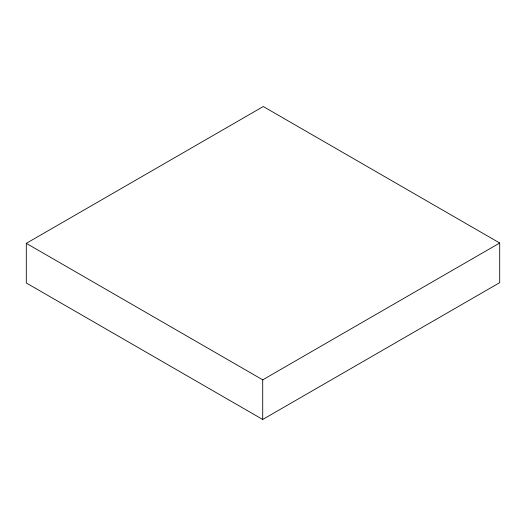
<?xml version="1.0" encoding="UTF-8"?>
<svg xmlns="http://www.w3.org/2000/svg" width="526" height="526" viewBox="0 0 526 526"><rect width="100%" height="100%" fill="white"/><g stroke="black" fill="none" stroke-linecap="round" stroke-linejoin="round"><path stroke-width="0.79" d="M26.3 243.347L263.283 106.528L499.7 243.019L499.7 282.653L262.717 419.472L26.3 282.981L26.3 243.347L262.717 379.844L499.7 243.019M262.717 379.844L262.717 419.472"/></g></svg>
